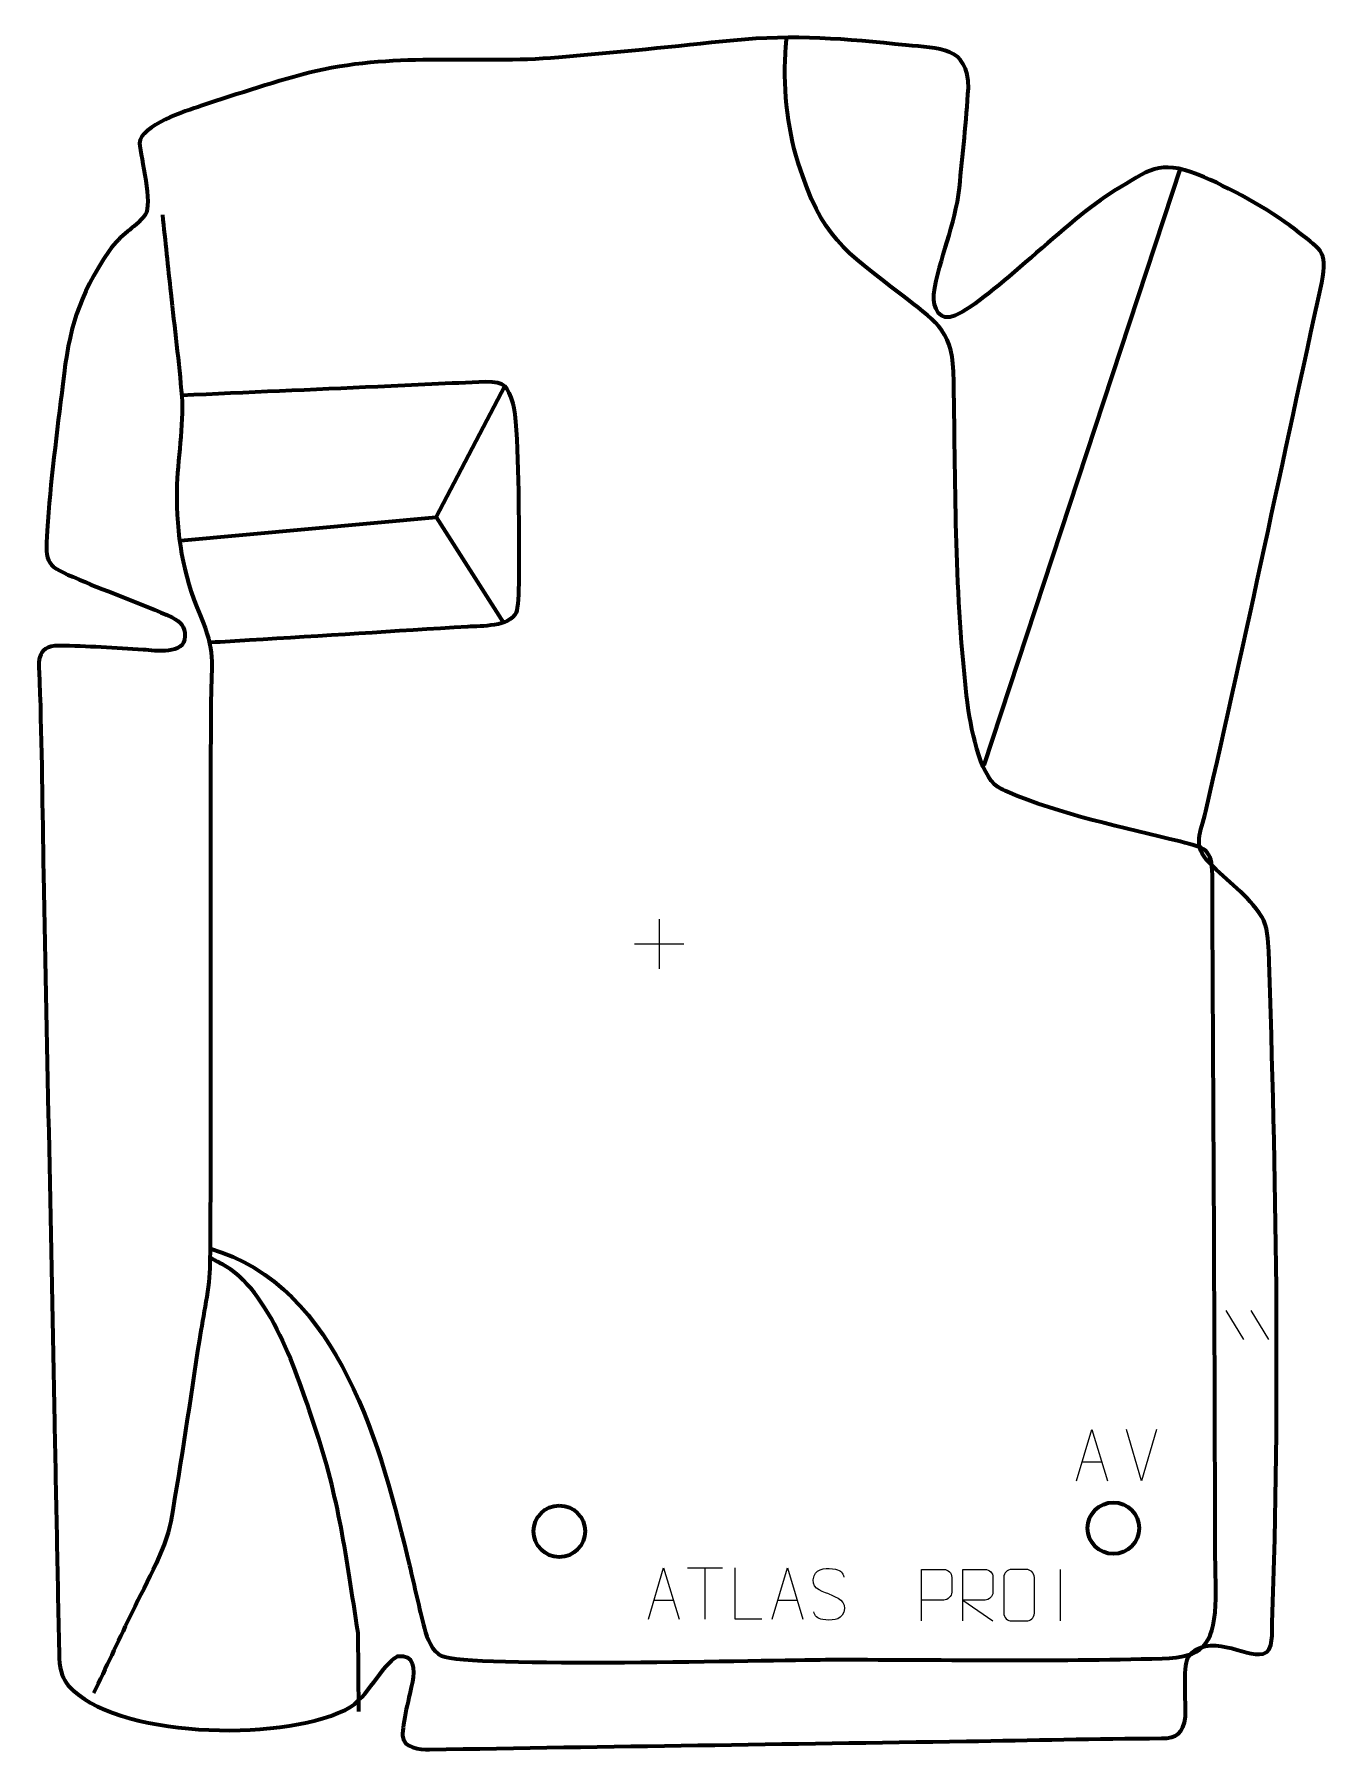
# Model space of a CAD drawing. Header units: millimetres. Extents: x 1136 to 1764, y -106 to 726.
import ezdxf

# ---------------------------------------------------------------- set-up
doc = ezdxf.new("R2010")
doc.units = ezdxf.units.MM
doc.header["$MEASUREMENT"] = 0
doc.layers.add('layer 2', color=7, linetype='Continuous')
doc.layers.add('layer 3', color=7, linetype='Continuous')

msp = doc.modelspace()

# ---------------------------------------------------------------- linework, layer by layer
at = {"layer": 'layer 2', "color": 142, "lineweight": 200}
for centre in [(1390.7156, -0.0914), (1659.3997, 1.4296)]:
    msp.add_ellipse(centre, major_axis=(0, 12.5), ratio=1, dxfattribs=at)
at = {"layer": 'layer 2', "color": 142, "lineweight": 158}
for points, knots in [([(1221.3296, 136.9641), (1284.0528, 119.3701), (1304.762, 39.1532), (1318.0549, -16.6143), (1318.0549, -16.6143), (1320.4562, -26.7026), (1322.7124, -37.3118), (1325.3575, -47.2793), (1325.3575, -47.2793), (1326.6062, -51.9848), (1328.9632, -58.313), (1333.6664, -60.4753), (1333.6664, -60.4753), (1346.4806, -66.3665), (1495.1903, -62.3948), (1519.827, -62.3181), (1519.827, -62.3181), (1574.0769, -62.1913), (1628.9224, -63.3402), (1683.0929, -61.7228), (1683.0929, -61.7228), (1702.6658, -61.1384), (1707.7866, -55.5764), (1708.9674, -35.9029), (1708.9674, -35.9029), (1709.4229, -28.3138), (1708.8646, -20.5637), (1708.793, -12.9505), (1708.793, -12.9505), (1708.5628, 97.3598), (1707.944, 207.6687), (1707.3844, 317.9777), (1707.3844, 317.9777), (1707.3185, 330.9993), (1703.6969, 331.2222), (1691.8821, 334.236), (1691.8821, 334.236), (1665.0446, 340.9633), (1633.2798, 347.3981), (1608.0836, 358.311), (1608.0836, 358.311), (1605.0796, 359.6121), (1603.111, 360.806), (1601.6696, 362.147), (1601.6696, 362.147), (1593.5162, 369.7335), (1589.3721, 394.3207), (1588.2392, 405.0773), (1588.2392, 405.0773), (1582.0012, 461.0898), (1583.0957, 506.4688), (1581.8452, 562.163), (1581.8452, 562.163), (1580.9833, 582.8723), (1572.0246, 587.3356), (1556.9372, 599.1268), (1556.9372, 599.1268), (1528.4498, 621.0297), (1518.0645, 627.0577), (1506.5879, 663.2307), (1506.5879, 663.2307), (1501.0089, 680.8152), (1499.1308, 701.4804), (1500.5881, 719.8188), (1500.5881, 719.8188), (1500.6945, 721.1578), (1500.8046, 722.4966), (1500.9127, 723.8355)], [0, 0, 0, 0, 0.05555556, 0.05555556, 0.05555556, 0.05555556, 0.11111111, 0.11111111, 0.11111111, 0.11111111, 0.16666667, 0.16666667, 0.16666667, 0.16666667, 0.22222222, 0.22222222, 0.22222222, 0.22222222, 0.27777778, 0.27777778, 0.27777778, 0.27777778, 0.33333333, 0.33333333, 0.33333333, 0.33333333, 0.38888889, 0.38888889, 0.38888889, 0.38888889, 0.44444444, 0.44444444, 0.44444444, 0.44444444, 0.5, 0.5, 0.5, 0.5, 0.55555556, 0.55555556, 0.55555556, 0.55555556, 0.61111111, 0.61111111, 0.61111111, 0.61111111, 0.66666667, 0.66666667, 0.66666667, 0.66666667, 0.72222222, 0.72222222, 0.72222222, 0.72222222, 0.77777778, 0.77777778, 0.77777778, 0.77777778, 0.83333333, 0.83333333, 0.83333333, 0.83333333, 0.88888889, 0.88888889, 0.88888889, 0.88888889, 1, 1, 1, 1]), ([(1198.2668, 638.0565), (1199.6071, 625.4162), (1200.9473, 612.7759), (1202.2876, 600.1356), (1202.2876, 600.1356), (1204.0555, 583.5752), (1206.3184, 566.6025), (1207.6002, 550.0497), (1207.6002, 550.0497), (1208.6779, 536.1337), (1205.5144, 519.2075), (1205.1888, 504.6626), (1205.1888, 504.6626), (1205.0993, 482.5229), (1207.8351, 464.5639), (1216.5242, 444.0871), (1216.5242, 444.0871), (1224.176, 426.0551), (1221.9218, 421.6924), (1221.7772, 402.8137), (1221.7772, 402.8137), (1221.1205, 311.7073), (1222.0309, 220.595), (1221.3287, 129.4932), (1221.3287, 129.4932), (1221.2415, 118.1825), (1217.9274, 104.3886), (1216.1665, 92.896), (1216.1665, 92.896), (1211.6571, 63.4661), (1207.4568, 34.0097), (1202.2871, 4.6834), (1202.2871, 4.6834), (1199.8181, -9.2534), (1188.75, -28.3449), (1182.4374, -41.5195), (1182.4374, -41.5195), (1176.5907, -53.893), (1170.7437, -66.2664), (1164.8967, -78.6398)], [0, 0, 0, 0, 0.09090909, 0.09090909, 0.09090909, 0.09090909, 0.18181818, 0.18181818, 0.18181818, 0.18181818, 0.27272727, 0.27272727, 0.27272727, 0.27272727, 0.36363636, 0.36363636, 0.36363636, 0.36363636, 0.45454545, 0.45454545, 0.45454545, 0.45454545, 0.54545455, 0.54545455, 0.54545455, 0.54545455, 0.63636364, 0.63636364, 0.63636364, 0.63636364, 0.72727273, 0.72727273, 0.72727273, 0.72727273, 0.81818182, 0.81818182, 0.81818182, 0.81818182, 1, 1, 1, 1]), ([(1207.5285, 550.7071), (1239.2474, 552.1076), (1270.9664, 553.5081), (1302.6853, 554.9085), (1302.6853, 554.9085), (1320.073, 555.6722), (1337.6449, 556.6159), (1355.014, 557.2189), (1355.014, 557.2189), (1364.5415, 557.5497), (1365.466, 554.9733), (1368.1062, 546.6029), (1368.1062, 546.6029), (1371.0249, 536.5595), (1371.0364, 492.7865), (1371.0521, 480.6218), (1371.0521, 480.6218), (1371.0622, 474.6556), (1371.5787, 449.1664), (1369.7617, 445.2664), (1369.7617, 445.2664), (1366.5551, 438.3841), (1352.8113, 438.7355), (1346.3322, 438.397), (1346.3322, 438.397), (1311.0632, 436.2801), (1275.8077, 433.9459), (1240.5375, 431.8452), (1240.5375, 431.8452), (1234.2002, 431.4682), (1227.863, 431.0909), (1221.5259, 430.7119)], [0, 0, 0, 0, 0.11111111, 0.11111111, 0.11111111, 0.11111111, 0.22222222, 0.22222222, 0.22222222, 0.22222222, 0.33333333, 0.33333333, 0.33333333, 0.33333333, 0.44444444, 0.44444444, 0.44444444, 0.44444444, 0.55555556, 0.55555556, 0.55555556, 0.55555556, 0.66666667, 0.66666667, 0.66666667, 0.66666667, 0.77777778, 0.77777778, 0.77777778, 0.77777778, 1, 1, 1, 1]), ([(1207.1851, 480.1962), (1207.1851, 480.1962), (1331.0466, 491.5059), (1331.0466, 491.5059), (1331.0466, 491.5059), (1331.0466, 491.5059), (1364.5163, 555.4031), (1364.5163, 555.4031)], [0, 0, 0, 0, 0.33333333, 0.33333333, 0.33333333, 0.33333333, 1, 1, 1, 1]), ([(1293.4607, -87.4583), (1293.4607, -87.4583), (1293.144, -49.303), (1293.144, -49.303), (1293.144, -49.303), (1287.0869, -10.8859), (1284.2783, 14.5657), (1271.8512, 51.5878), (1271.8512, 51.5878), (1263.7541, 75.7097), (1250.4154, 117.3046), (1227.2213, 129.3566), (1227.2213, 129.3566), (1225.248, 130.3819), (1223.2833, 131.4177), (1221.3217, 132.4652)], [0, 0, 0, 0, 0.2, 0.2, 0.2, 0.2, 0.4, 0.4, 0.4, 0.4, 0.6, 0.6, 0.6, 0.6, 1, 1, 1, 1])]:
    msp.add_open_spline(points, degree=3, knots=knots, dxfattribs=at)
for points in [[(1596.7382, 371.2777), (1596.7382, 371.2777), (1692.0643, 661.0485), (1692.0643, 661.0485)], [(1331.0466, 491.5059), (1331.0466, 491.5059), (1363.586, 440.2676), (1363.586, 440.2676)]]:
    msp.add_open_spline(points, degree=3, dxfattribs=at)
at = {"layer": 'layer 3', "color": 242, "lineweight": 158}
msp.add_open_spline([(1319.5196, -73.0856), (1320.5985, -67.2457), (1320.541, -59.376), (1312.3184, -60.6389), (1312.3184, -60.6389), (1303.8876, -65.308), (1298.3139, -80.8015), (1287.4926, -86.3334), (1287.4926, -86.3334), (1287.4926, -86.3334), (1286.6554, -86.754), (1286.6554, -86.754), (1286.6554, -86.754), (1254.3024, -102.4441), (1174.8202, -100.0092), (1152.5599, -74.8127), (1152.5599, -74.8127), (1150.0921, -72.0195), (1148.6668, -68.1506), (1148.1862, -61.7157), (1148.1862, -61.7157), (1147.4288, -23.6186), (1146.6785, 14.4786), (1145.9174, 52.5756), (1145.9174, 52.5756), (1144.1461, 141.169), (1142.3747, 229.7624), (1140.6082, 318.3559), (1140.6082, 318.3559), (1139.9948, 349.4733), (1139.736, 380.6434), (1138.7, 411.7461), (1138.7, 411.7461), (1138.4108, 420.4284), (1136.1268, 429.203), (1148.247, 429.1709), (1148.247, 429.1709), (1161.5486, 429.1357), (1175.6282, 427.946), (1188.9844, 427.2229), (1188.9844, 427.2229), (1194.8459, 426.8607), (1209.0899, 424.6369), (1209.1829, 433.6541), (1209.1829, 433.6541), (1209.2338, 438.586), (1207.2218, 440.82), (1202.9955, 442.8433), (1202.9955, 442.8433), (1188.2265, 449.8579), (1172.8062, 454.8888), (1157.8132, 461.3048), (1157.8132, 461.3048), (1141.5209, 468.2768), (1141.3988, 468.304), (1142.4135, 485.0082), (1142.4135, 485.0082), (1143.8364, 508.4299), (1147.1252, 532.862), (1149.9486, 556.2376), (1149.9486, 556.2376), (1152.9773, 582.8475), (1157.3193, 598.1934), (1172.4201, 620.6794), (1172.4201, 620.6794), (1178.4137, 629.2961), (1184.2757, 630.9501), (1189.9508, 638.0565), (1189.9508, 638.0565), (1193.5846, 643.4622), (1187.7316, 665.4529), (1187.1899, 672.8688), (1187.1899, 672.8688), (1187.7781, 681.6628), (1209.7153, 688.4569), (1216.9653, 690.8543), (1216.9653, 690.8543), (1235.3988, 696.847), (1253.7962, 703.2105), (1272.6619, 707.7115), (1272.6619, 707.7115), (1313.7627, 717.1132), (1350.0455, 710.9056), (1390.2781, 714.3322), (1390.2781, 714.3322), (1418.5873, 716.7432), (1446.8813, 719.7724), (1475.1502, 722.633), (1475.1502, 722.633), (1504.5335, 725.6032), (1529.6617, 723.3679), (1558.7949, 720.3333), (1558.7949, 720.3333), (1574.6618, 718.6687), (1589.1809, 719.9651), (1589.0941, 699.4945), (1589.0941, 699.4945), (1588.0426, 683.6045), (1586.3613, 667.1086), (1584.7219, 651.2442), (1584.7219, 651.2442), (1582.747, 632.751), (1574.9679, 617.4441), (1572.3308, 599.421), (1572.3308, 599.421), (1571.8299, 592.8476), (1575.2068, 585.9397), (1582.6407, 589.2605), (1582.6407, 589.2605), (1600.251, 597.1273), (1637.1901, 636.0468), (1659.798, 649.6633), (1659.798, 649.6633), (1676.7615, 659.5965), (1681.1291, 665.2161), (1700.6781, 657.5326), (1700.6781, 657.5326), (1715.3, 651.534), (1734.8037, 640.705), (1747.3449, 631.1294), (1747.3449, 631.1294), (1759.2255, 621.538), (1763.8146, 621.2961), (1760.436, 605.1063), (1760.436, 605.1063), (1741.7791, 519.8559), (1723.7838, 433.9517), (1704.2058, 348.9502), (1704.2058, 348.9502), (1701.8096, 338.5465), (1697.46, 332.4974), (1705.9989, 323.8938), (1705.9989, 323.8938), (1714.6986, 315.1281), (1724.5144, 308.4836), (1731.3951, 297.7406), (1731.3951, 297.7406), (1734.186, 293.2508), (1734.5349, 286.322), (1734.7154, 281.1245), (1734.7154, 281.1245), (1738.4609, 173.2968), (1740.3034, 63.23), (1736.4174, -44.4352), (1736.4174, -44.4352), (1736.2715, -48.5053), (1737.2687, -58.3742), (1732.0236, -59.5453), (1732.0236, -59.5453), (1723.2658, -61.5007), (1705.2489, -48.1981), (1695.5826, -61.2034), (1695.5826, -61.2034), (1693.0624, -66.595), (1694.7123, -82.9756), (1694.3099, -90.0459), (1694.3099, -90.0459), (1693.2961, -97.8982), (1690.2525, -100.4047), (1682.7405, -100.4432), (1682.7405, -100.4432), (1651.2686, -100.6462), (1619.5878, -101.3782), (1588.1041, -101.8612), (1588.1041, -101.8612), (1501.3409, -103.1922), (1414.5572, -104.4155), (1327.7979, -105.8889), (1327.7979, -105.8889), (1322.9352, -105.9715), (1315.0513, -105.1913), (1314.6993, -99.1158), (1314.6993, -99.1158), (1314.404, -94.0185), (1318.2304, -78.9919), (1319.5196, -73.0856)], degree=3, knots=[0, 0, 0, 0, 0.02222222, 0.02222222, 0.02222222, 0.02222222, 0.04444444, 0.04444444, 0.04444444, 0.04444444, 0.06666667, 0.06666667, 0.06666667, 0.06666667, 0.08888889, 0.08888889, 0.08888889, 0.08888889, 0.11111111, 0.11111111, 0.11111111, 0.11111111, 0.13333333, 0.13333333, 0.13333333, 0.13333333, 0.15555556, 0.15555556, 0.15555556, 0.15555556, 0.17777778, 0.17777778, 0.17777778, 0.17777778, 0.2, 0.2, 0.2, 0.2, 0.22222222, 0.22222222, 0.22222222, 0.22222222, 0.24444444, 0.24444444, 0.24444444, 0.24444444, 0.26666667, 0.26666667, 0.26666667, 0.26666667, 0.28888889, 0.28888889, 0.28888889, 0.28888889, 0.31111111, 0.31111111, 0.31111111, 0.31111111, 0.33333333, 0.33333333, 0.33333333, 0.33333333, 0.35555556, 0.35555556, 0.35555556, 0.35555556, 0.37777778, 0.37777778, 0.37777778, 0.37777778, 0.4, 0.4, 0.4, 0.4, 0.42222222, 0.42222222, 0.42222222, 0.42222222, 0.44444444, 0.44444444, 0.44444444, 0.44444444, 0.46666667, 0.46666667, 0.46666667, 0.46666667, 0.48888889, 0.48888889, 0.48888889, 0.48888889, 0.51111111, 0.51111111, 0.51111111, 0.51111111, 0.53333333, 0.53333333, 0.53333333, 0.53333333, 0.55555556, 0.55555556, 0.55555556, 0.55555556, 0.57777778, 0.57777778, 0.57777778, 0.57777778, 0.6, 0.6, 0.6, 0.6, 0.62222222, 0.62222222, 0.62222222, 0.62222222, 0.64444444, 0.64444444, 0.64444444, 0.64444444, 0.66666667, 0.66666667, 0.66666667, 0.66666667, 0.68888889, 0.68888889, 0.68888889, 0.68888889, 0.71111111, 0.71111111, 0.71111111, 0.71111111, 0.73333333, 0.73333333, 0.73333333, 0.73333333, 0.75555556, 0.75555556, 0.75555556, 0.75555556, 0.77777778, 0.77777778, 0.77777778, 0.77777778, 0.8, 0.8, 0.8, 0.8, 0.82222222, 0.82222222, 0.82222222, 0.82222222, 0.84444444, 0.84444444, 0.84444444, 0.84444444, 0.86666667, 0.86666667, 0.86666667, 0.86666667, 0.88888889, 0.88888889, 0.88888889, 0.88888889, 0.91111111, 0.91111111, 0.91111111, 0.91111111, 0.93333333, 0.93333333, 0.93333333, 0.93333333, 0.95555556, 0.95555556, 0.95555556, 0.95555556, 1, 1, 1, 1], dxfattribs=at)
at = {"layer": 'layer 3', "color": 250, "lineweight": 9}
for points in [[(1439.1692, 296.6185), (1439.1692, 296.6185), (1439.1692, 272.6406), (1439.1692, 272.6406)], [(1427.1803, 284.6295), (1427.1803, 284.6295), (1451.1582, 284.6295), (1451.1582, 284.6295)], [(1713.9434, 106.9261), (1713.9434, 106.9261), (1722.4292, 92.8263), (1722.4292, 92.8263)], [(1726.1117, 106.9261), (1726.1117, 106.9261), (1734.5974, 92.8263), (1734.5974, 92.8263)], [(1673.0244, 24.2973), (1673.0244, 24.2973), (1665.7026, 49.2509), (1665.7026, 49.2509)], [(1680.3463, 49.2509), (1680.3463, 49.2509), (1673.0245, 24.2973), (1673.0245, 24.2973)], [(1644.2766, 33.554), (1644.2766, 33.554), (1653.7723, 33.554), (1653.7723, 33.554)], [(1452.9123, -17.7937), (1452.9123, -17.7937), (1469.8995, -17.7937), (1469.8995, -17.7937)], [(1461.4061, -42.7237), (1461.4061, -42.7237), (1461.4061, -17.7702), (1461.4061, -17.7702)], [(1633.6501, -18.6026), (1633.6501, -18.6026), (1633.6501, -43.5767), (1633.6501, -43.5767)], [(1436.658, -33.4743), (1436.658, -33.4743), (1446.1537, -33.4743), (1446.1537, -33.4743)], [(1496.658, -33.4743), (1496.658, -33.4743), (1506.1537, -33.4743), (1506.1537, -33.4743)]]:
    msp.add_open_spline(points, degree=3, dxfattribs=at)
for points, knots in [([(1641.554, 24.3046), (1641.554, 24.3046), (1648.925, 49.2581), (1648.925, 49.2581), (1648.925, 49.2581), (1648.925, 49.2581), (1656.4949, 24.3046), (1656.4949, 24.3046)], [0, 0, 0, 0, 0.33333333, 0.33333333, 0.33333333, 0.33333333, 1, 1, 1, 1]), ([(1433.9354, -42.7237), (1433.9354, -42.7237), (1441.3064, -17.7702), (1441.3064, -17.7702), (1441.3064, -17.7702), (1441.3064, -17.7702), (1448.8763, -42.7237), (1448.8763, -42.7237)], [0, 0, 0, 0, 0.33333333, 0.33333333, 0.33333333, 0.33333333, 1, 1, 1, 1]), ([(1488.8804, -42.7238), (1488.8804, -42.7238), (1475.9313, -42.7238), (1475.9313, -42.7238), (1475.9313, -42.7238), (1475.9313, -42.7238), (1475.9313, -17.7702), (1475.9313, -17.7702)], [0, 0, 0, 0, 0.33333333, 0.33333333, 0.33333333, 0.33333333, 1, 1, 1, 1]), ([(1493.9354, -42.7237), (1493.9354, -42.7237), (1501.3064, -17.7702), (1501.3064, -17.7702), (1501.3064, -17.7702), (1501.3064, -17.7702), (1508.8763, -42.7237), (1508.8763, -42.7237)], [0, 0, 0, 0, 0.33333333, 0.33333333, 0.33333333, 0.33333333, 1, 1, 1, 1]), ([(1521.4087, -30.4687), (1517.1604, -28.9983), (1512.2523, -27.2025), (1514.2574, -21.6822), (1514.2574, -21.6822), (1515.7609, -17.5423), (1520.9745, -17.9308), (1524.5781, -18.5319), (1524.5781, -18.5319), (1527.4387, -19.0091), (1528.3034, -20.2223), (1528.614, -22.3064)], [0, 0, 0, 0, 0.25, 0.25, 0.25, 0.25, 0.5, 0.5, 0.5, 0.5, 1, 1, 1, 1]), ([(1566.318, -43.5665), (1566.318, -43.5665), (1566.318, -18.6129), (1566.318, -18.6129), (1566.318, -18.6129), (1569.913, -18.6129), (1573.5083, -18.6129), (1577.1037, -18.6129), (1577.1037, -18.6129), (1579.4289, -18.6508), (1580.9863, -20.1409), (1580.9821, -22.507), (1580.9821, -22.507), (1580.9817, -24.5427), (1580.9817, -27.602), (1580.9821, -29.638), (1580.9821, -29.638), (1580.9756, -31.5134), (1579.1634, -33.4553), (1577.1538, -33.4744), (1577.1538, -33.4744), (1577.1538, -33.4744), (1566.318, -33.4744), (1566.318, -33.4744)], [0, 0, 0, 0, 0.14285714, 0.14285714, 0.14285714, 0.14285714, 0.28571429, 0.28571429, 0.28571429, 0.28571429, 0.42857143, 0.42857143, 0.42857143, 0.42857143, 0.57142857, 0.57142857, 0.57142857, 0.57142857, 0.71428571, 0.71428571, 0.71428571, 0.71428571, 1, 1, 1, 1]), ([(1586.318, -43.5664), (1586.318, -43.5664), (1586.318, -18.6129), (1586.318, -18.6129), (1586.318, -18.6129), (1589.9128, -18.6129), (1593.5083, -18.6129), (1597.1035, -18.6129), (1597.1035, -18.6129), (1599.4288, -18.6506), (1600.9861, -20.1406), (1600.982, -22.507), (1600.982, -22.507), (1600.9816, -24.5425), (1600.9816, -27.6019), (1600.982, -29.6379), (1600.982, -29.6379), (1600.9755, -31.5134), (1599.1632, -33.4552), (1597.1537, -33.4743), (1597.1537, -33.4743), (1597.1537, -33.4743), (1586.318, -33.4743), (1586.318, -33.4743), (1586.318, -33.4743), (1586.318, -33.4743), (1600.9727, -43.5664), (1600.9727, -43.5664)], [0, 0, 0, 0, 0.125, 0.125, 0.125, 0.125, 0.25, 0.25, 0.25, 0.25, 0.375, 0.375, 0.375, 0.375, 0.5, 0.5, 0.5, 0.5, 0.625, 0.625, 0.625, 0.625, 0.75, 0.75, 0.75, 0.75, 1, 1, 1, 1]), ([(1610.1305, -18.6132), (1612.4562, -18.6132), (1614.7823, -18.6132), (1617.1084, -18.6132), (1617.1084, -18.6132), (1619.055, -18.5776), (1621.0464, -20.0692), (1621.0731, -22.5068), (1621.0731, -22.5068), (1621.0727, -28.2537), (1621.0727, -34.001), (1621.0731, -39.7487), (1621.0731, -39.7487), (1620.9333, -42.0721), (1619.2561, -43.5517), (1617.1084, -43.5625), (1617.1084, -43.5625), (1614.7765, -43.5621), (1612.4446, -43.5621), (1610.1131, -43.5625), (1610.1131, -43.5625), (1608.1881, -43.6679), (1606.216, -41.7834), (1606.2272, -39.7661), (1606.2272, -39.7661), (1606.2275, -33.996), (1606.2275, -28.2263), (1606.2272, -22.457), (1606.2272, -22.457), (1606.2314, -20.3189), (1607.9781, -18.5997), (1610.1305, -18.6132)], [0, 0, 0, 0, 0.11111111, 0.11111111, 0.11111111, 0.11111111, 0.22222222, 0.22222222, 0.22222222, 0.22222222, 0.33333333, 0.33333333, 0.33333333, 0.33333333, 0.44444444, 0.44444444, 0.44444444, 0.44444444, 0.55555556, 0.55555556, 0.55555556, 0.55555556, 0.66666667, 0.66666667, 0.66666667, 0.66666667, 0.77777778, 0.77777778, 0.77777778, 0.77777778, 1, 1, 1, 1]), ([(1521.4087, -30.4688), (1525.4273, -32.1155), (1530.4568, -34.0038), (1528.6228, -39.3641), (1528.6228, -39.3641), (1527.163, -43.6305), (1522.2522, -43.3738), (1518.5261, -42.8191), (1518.5261, -42.8191), (1515.7761, -42.4093), (1514.5552, -41.1958), (1514.1772, -39.0836)], [0, 0, 0, 0, 0.25, 0.25, 0.25, 0.25, 0.5, 0.5, 0.5, 0.5, 1, 1, 1, 1])]:
    msp.add_open_spline(points, degree=3, knots=knots, dxfattribs=at)

doc.saveas('drawing.dxf')
